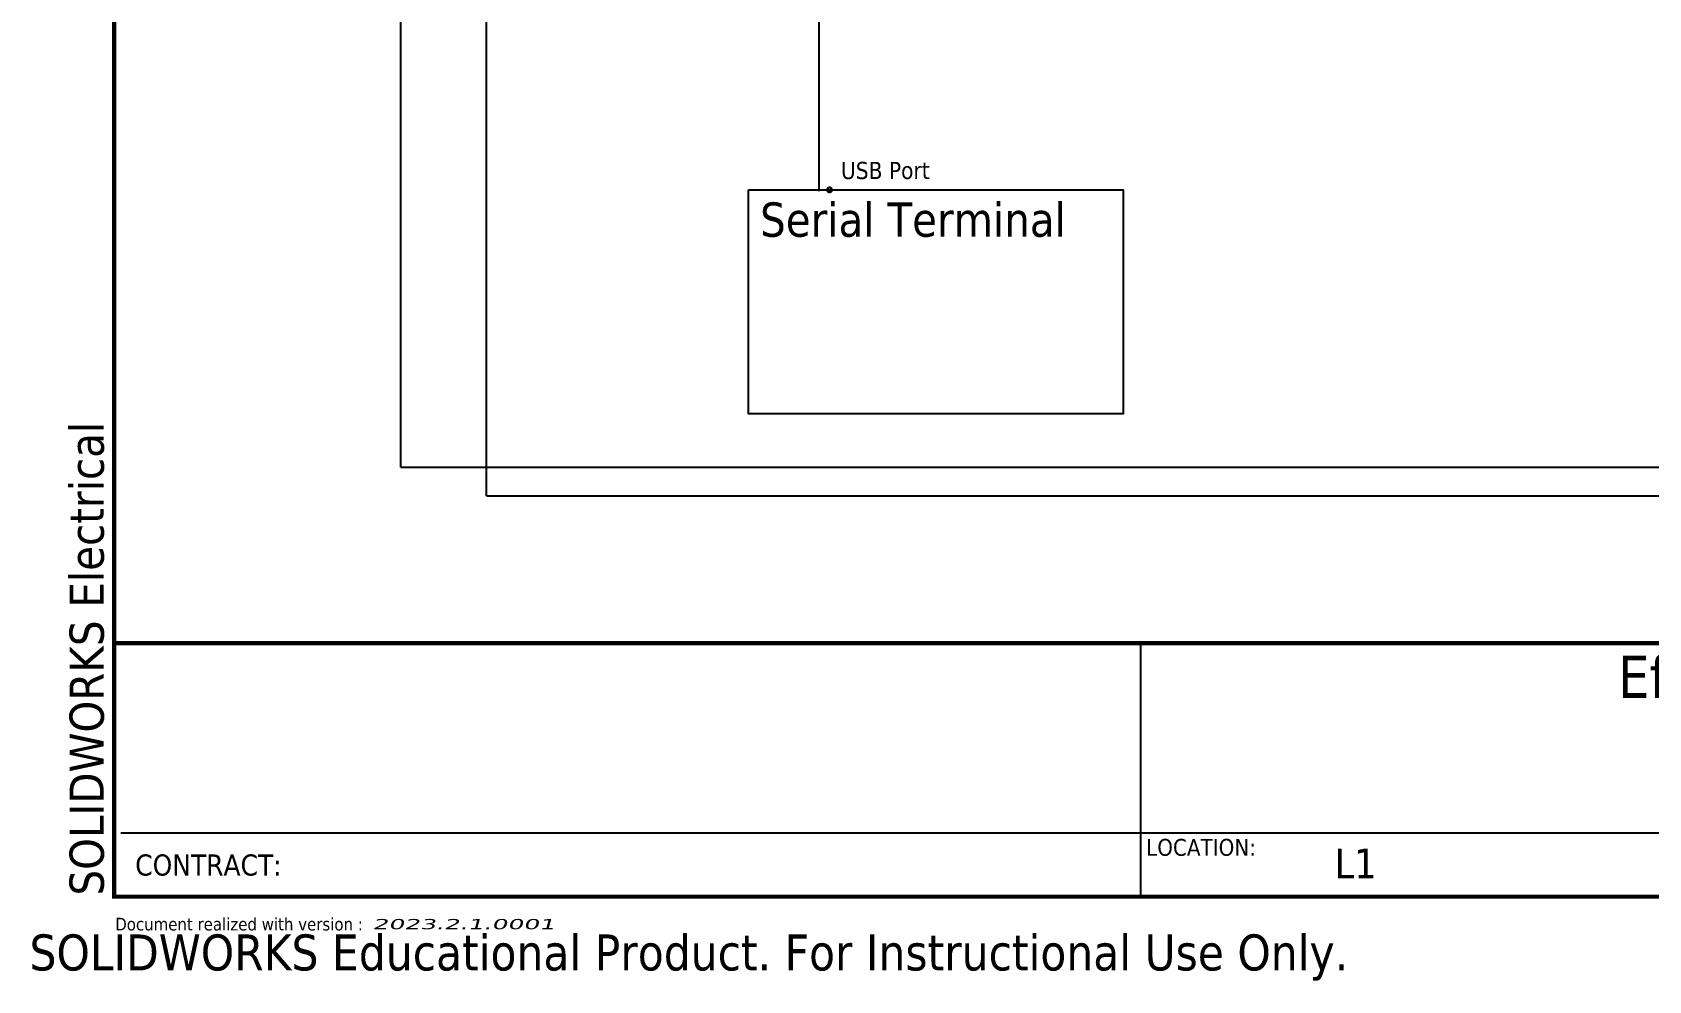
# Model space of a CAD drawing. Header units: inches. Extents: x 0 to 16.6, y 0 to 10.6.
# Drawn here: x 0.01 to 7.08, y 0 to 4.15 of the extents above; entities that cross this region are included whole.
import ezdxf
from ezdxf.enums import TextEntityAlignment as Align
from ezdxf.lldxf.tags import DXFTag

# ---------------------------------------------------------------- set-up
doc = ezdxf.new("R2010")
doc.units = ezdxf.units.IN
doc.header["$LTSCALE"] = 0.5
doc.header["$MEASUREMENT"] = 0
doc.linetypes.add('CONTINU', pattern=[0])
doc.layers.add('TITLEBLOCK', color=7, linetype='Continuous')
doc.styles.add('TAHOMA_STANDARD', font='tahoma.ttf')
doc.styles.add('tr_blackboxpt', font='tahoma.ttf', dxfattribs={"height": 0.075})
tags = doc.linetypes.add('INTERROMPU', pattern=[0.75, 0.5, -0.25]).pattern_tags.tags
tags[6:7] = [DXFTag(74, 4), DXFTag(75, 0), DXFTag(340, '0'), DXFTag(46, 0.0), DXFTag(50, 0.0), DXFTag(44, 0.0), DXFTag(45, 0.0)]
tags[4:5] = [DXFTag(74, 4), DXFTag(75, 0), DXFTag(340, '0'), DXFTag(46, 0.0), DXFTag(50, 0.0), DXFTag(44, 0.0), DXFTag(45, 0.0)]

# ---------------------------------------------------------------- blocks, each defined once
blk = doc.blocks.new('TR_FDP_ANSI_B_EN')
at = {"color": 7}
for p, q in [((4.8623, 0.37), (4.8623, 1.48)), ((11.45, 0.6475), (0.4, 0.6475))]:
    blk.add_line(p, q, dxfattribs=at)
at = {"color": 7, "const_width": 0.0185}
blk.add_lwpolyline([(0.37, 10.619), (16.62, 10.619), (16.62, 0.37), (0.37, 0.37)], close=True, dxfattribs=at)
blk.add_lwpolyline([(0.37, 1.48), (16.62, 1.48)], dxfattribs=at)
at = {"color": 7, "style": 'TAHOMA_STANDARD'}
for s, height, p in [('LOCATION:', 0.074, (4.8853, 0.586)), ('CONTRACT:', 0.0925, (0.4625, 0.5087)), ('Document realized with version :', 0.0555, (0.375, 0.25))]:
    blk.add_text(s, height=height, dxfattribs=at).set_placement(p, align=Align.MIDDLE_LEFT)
blk.add_attdef('#APP_NAME', text='', height=0.15, rotation=90, dxfattribs=at).set_placement((0.25, 0.375), align=Align.MIDDLE_LEFT)
for tag, height, p in [('#FOLIO_TZ_0_L1', 0.185, (8.1771, 1.2403)), ('#PROJECT_DWG_OFFICE', 0.148, (2.8222, 1.2527)), ('#PROJECT_DWG_OFFICE_ADDRESS_1', 0.111, (2.8222, 1.0441)), ('#FOLIO_TZ_1_L1', 0.148, (8.1797, 0.957)), ('#PROJECT_DWG_OFFICE_ADDRESS_2', 0.111, (2.8222, 0.8939)), ('#PROJECT_DWG_OFFICE_ADDRESS_3', 0.111, (2.8222, 0.7376)), ('#FOLIO_TZ_2_L1', 0.148, (8.1775, 0.7455))]:
    blk.add_attdef(tag, text='', height=height, dxfattribs=at).set_placement(p, align=Align.CENTER)
for tag, height, p in [('#REV_NO_-0', 0.1, (11.62, 1.38)), ('#REV_NO_-1', 0.1, (11.62, 1.2)), ('#REV_NO', 0.148, (16.226, 1.1679)), ('#REV_NO_-2', 0.1, (11.62, 1.01)), ('#FOLIO_TAG', 0.148, (16.226, 0.6129))]:
    blk.add_attdef(tag, text='', height=height, dxfattribs=at).set_placement(p, align=Align.MIDDLE_CENTER)
for tag, height, p in [('#REV_CREATED_ON_-0', 0.1, (11.83, 1.38)), ('#REV_CREATED_BY_-0', 0.1, (12.57, 1.38)), ('#REV_NO_-0_TZ_0_L1', 0.1, (13.31, 1.38)), ('#REV_CREATED_ON_-1', 0.1, (11.83, 1.2)), ('#REV_CREATED_BY_-1', 0.1, (12.57, 1.2)), ('#REV_NO_-1_TZ_0_L1', 0.1, (13.31, 1.2)), ('#REV_CREATED_ON_-2', 0.1, (11.83, 1.01)), ('#REV_CREATED_BY_-2', 0.1, (12.57, 1.01)), ('#REV_NO_-2_TZ_0_L1', 0.1, (13.31, 1.01)), ('#FOLIO_LOC_TAG', 0.1295, (5.7103, 0.5156))]:
    blk.add_attdef(tag, text='', height=height, dxfattribs=at).set_placement(p, align=Align.MIDDLE_LEFT)
for tag, p, height in [('##BUNDLE_TX_0_L1', (11.4581, 0.5998), 0.08), ('##BUNDLE_TX_1_L1', (14.0581, 0.5998), 0.08), ('#BUNDLE_TX_0', (11.5081, 0.4498), 0.0925), ('#BUNDLE_TX_1', (14.1078, 0.4498), 0.0925)]:
    blk.add_attdef(tag, p, '', height=height, dxfattribs=at)
blk.add_attdef('#PROJECT_CONTRACT_NUM', text='', height=0.1295, dxfattribs=at).set_placement((1.3967, 0.4183), align=Align.BOTTOM_LEFT)
blk.add_attdef('#FOLIO_LOC_TZ_0_L1', text='', height=0.1295, dxfattribs=at).set_placement((11.354, 0.5156), align=Align.MIDDLE_RIGHT)
at = {"color": 7, "style": 'TAHOMA_STANDARD', "oblique": 15, "width": 2.071003}
blk.add_attdef('#ELVER', text='', height=0.0447, dxfattribs=at).set_placement((1.5, 0.25), align=Align.MIDDLE_LEFT)
blk = doc.blocks.new('EW_BB_BlackBox_2')
at = {"lineweight": 20, "style": 'TAHOMA_STANDARD'}
for tag, height, p in [('#TAG', 3, (1, -5)), ('#REF_REF', 2, (1, -8)), ('#COM_TX_0', 2, (1, -11))]:
    blk.add_attdef(tag, text='', height=height, dxfattribs=at).set_placement(p, align=Align.BOTTOM_LEFT)
at = {"linetype": 'CONTINU', "style": 'TAHOMA_STANDARD', "width": 0.75}
blk.add_attdef('#CROSS_REF', text='', height=2, dxfattribs=at).set_placement((1, -14), align=Align.BOTTOM_LEFT)

msp = doc.modelspace()

# ---------------------------------------------------------------- linework, layer by layer
at = {"color": 241, "linetype": 'Continuous'}
for points in [[(1.625, 2.25), (1.625, 6.0405)], [(2, 2.125), (2, 5.8744)], [(3.4548, 3.4583), (3.4548, 4.26)], [(1.625, 2.25), (10.0472, 2.25)], [(2, 2.125), (10.837, 2.125)]]:
    msp.add_lwpolyline(points, dxfattribs=at)
at = {"color": 12}
msp.add_lwpolyline([(3.505, 3.4641, 0.02, 0.02, 1), (3.495, 3.4641, 0.02, 0.02, 1)], format="xyseb", close=True, dxfattribs=at)
at = {"linetype": 'INTERROMPU'}
msp.add_lwpolyline([(3.1462, 3.4641), (4.7849, 3.4641), (4.7849, 2.484), (3.1462, 2.484)], close=True, dxfattribs=at)

# ---------------------------------------------------------------- block references
at = {"xscale": 0.05, "yscale": 0.05, "zscale": 0.05}
msp.add_blockref('EW_BB_BlackBox_2', (3.1462, 3.4641), dxfattribs=at).add_auto_attribs({'#TAG': 'Serial Terminal'})
at = {"layer": 'TITLEBLOCK'}
ref = msp.add_blockref('TR_FDP_ANSI_B_EN', (0, 0), dxfattribs=at)
ref.add_attrib('#FOLIO_LOC_TAG', 'L1', dxfattribs={"layer": '0', "color": 7, "height": 0.1295, "style": 'TAHOMA_STANDARD'}).set_placement((5.7103, 0.5156), align=Align.MIDDLE_LEFT)
ref.add_attrib('#FOLIO_TZ_0_L1', 'Efficiency Calculations', dxfattribs={"layer": '0', "color": 7, "height": 0.185, "style": 'TAHOMA_STANDARD'}).set_placement((8.1771, 1.2403), align=Align.CENTER)
ref.add_attrib('#ELVER', '2023.2.1.0001', dxfattribs={"layer": '0', "color": 7, "height": 0.044664, "style": 'TAHOMA_STANDARD', "oblique": 15, "width": 2.071003}).set_placement((1.5, 0.25), align=Align.MIDDLE_LEFT)
ref.add_attrib('#APP_NAME', 'SOLIDWORKS Electrical', dxfattribs={"layer": '0', "color": 7, "height": 0.15, "rotation": 90, "style": 'TAHOMA_STANDARD'}).set_placement((0.25, 0.375), align=Align.MIDDLE_LEFT)

# ---------------------------------------------------------------- texts
at = {"style": 'tr_blackboxpt'}
msp.add_text('USB Port', height=0.075, dxfattribs=at).set_placement((3.55, 3.4891), align=Align.BOTTOM_LEFT)
at = {"color": 1, "true_color": 0xff0000, "style": 'TAHOMA_STANDARD'}
msp.add_text('SOLIDWORKS Educational Product. For Instructional Use Only.', height=0.15748, dxfattribs=at).set_placement((0, 0), align=Align.BOTTOM_LEFT)

doc.saveas('drawing.dxf')
